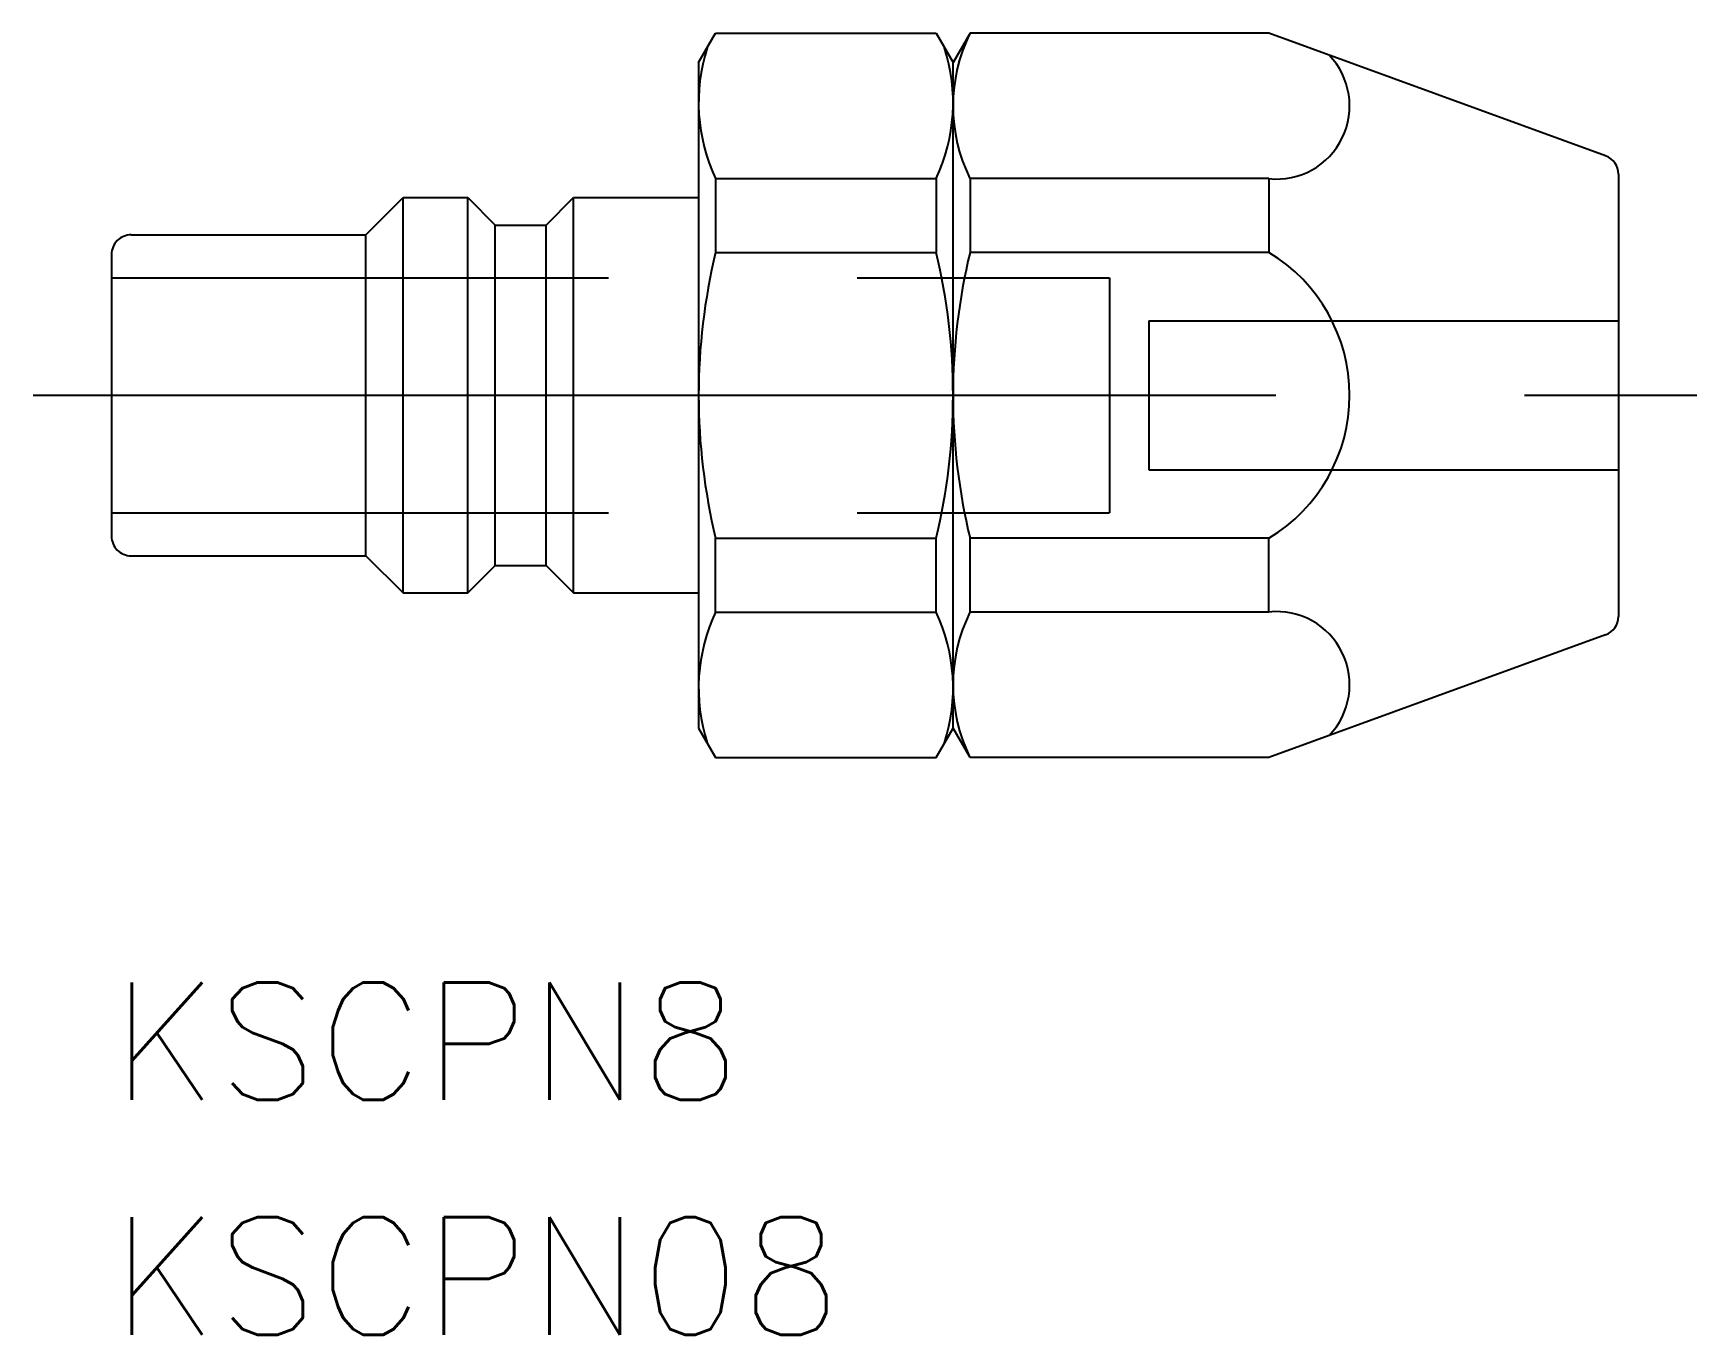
# Model space of a CAD drawing. Extents: x -2 to 40.5, y -24 to 9.3.
import ezdxf

# ---------------------------------------------------------------- set-up
doc = ezdxf.new("R2010")
doc.units = 0
doc.linetypes.add('CENTER', pattern=[50.8, 31.75, -6.35, 6.35, -6.35])
doc.linetypes.add('DASHED', pattern=[19.05, 12.7, -6.35])
doc.layers.get('0').update_dxf_attribs({"linetype": 'CONTINUOUS'})
doc.layers.add('CENTER', color=1, linetype='CONTINUOUS')
doc.styles.get("Standard").update_dxf_attribs({"font": 'txt.shx', "height": 3, "bigfont": 'bigfont.shx'})

msp = doc.modelspace()

# ---------------------------------------------------------------- linework, layer by layer
at = {"color": 7, "linetype": 'CONTINUOUS'}
for p, q in [((15, 8.5), (15.433, 9.25)), ((15.433, 9.25), (21.067, 9.25)), ((21.067, 9.25), (21.5, 8.5)), ((21.933, 9.25), (21.5, 8.5)), ((29.571, 9.25), (21.933, 9.25)), ((38.171, 6.12), (29.571, 9.25)), ((15, 8.5), (15, -8.5)), ((21.5, -8.5), (21.5, 8.5)), ((15.433, 5.537), (21.067, 5.537)), ((15.433, 5.537), (15.433, 3.649)), ((21.067, 5.537), (21.067, 3.649)), ((29.571, 5.537), (21.933, 5.537)), ((21.933, 5.537), (21.933, 3.649)), ((29.571, 5.537), (29.571, 3.649)), ((38.5, 5.65), (38.5, -5.65)), ((6.5, 4.1), (7.45, 5.05)), ((7.45, -5.05), (7.45, 5.05)), ((7.45, 5.05), (9.1, 5.05)), ((9.1, -5.05), (9.1, 5.05)), ((9.1, 5.05), (9.8, 4.35)), ((11.1, 4.35), (11.8, 5.05)), ((11.8, -5.05), (11.8, 5.05)), ((11.8, 5.05), (15, 5.05)), ((9.8, -4.35), (9.8, 4.35)), ((9.8, 4.35), (11.1, 4.35)), ((11.1, -4.35), (11.1, 4.35)), ((0.5, 4.1), (6.5, 4.1)), ((6.5, -4.1), (6.5, 4.1)), ((0, 3.6), (0, -3.6)), ((15.433, 3.649), (21.067, 3.649)), ((29.571, 3.649), (21.933, 3.649)), ((15.433, -3.649), (21.067, -3.649)), ((15.433, -5.537), (15.433, -3.649)), ((21.067, -5.537), (21.067, -3.649)), ((29.571, -3.649), (21.933, -3.649)), ((21.933, -5.537), (21.933, -3.649)), ((29.571, -5.537), (29.571, -3.649)), ((0.5, -4.1), (6.5, -4.1)), ((6.5, -4.1), (7.45, -5.05)), ((9.1, -5.05), (9.8, -4.35)), ((9.8, -4.35), (11.1, -4.35)), ((11.1, -4.35), (11.8, -5.05)), ((7.45, -5.05), (9.1, -5.05)), ((11.8, -5.05), (15, -5.05)), ((15.433, -5.537), (21.067, -5.537)), ((29.571, -5.537), (21.933, -5.537)), ((38.171, -6.12), (29.571, -9.25)), ((15, -8.5), (15.433, -9.25)), ((21.067, -9.25), (21.5, -8.5)), ((21.933, -9.25), (21.5, -8.5)), ((15.433, -9.25), (21.067, -9.25)), ((29.571, -9.25), (21.933, -9.25))]:
    msp.add_line(p, q, dxfattribs=at)
at = {"color": 3, "linetype": 'DASHED'}
for p, q in [((0, 3), (25.5, 3)), ((25.5, 3), (25.5, -3)), ((26.5, 1.9), (38.5, 1.9)), ((26.5, 1.9), (26.5, -1.9)), ((26.5, -1.9), (38.5, -1.9)), ((0, -3), (25.5, -3))]:
    msp.add_line(p, q, dxfattribs=at)
at = {"color": 7, "linetype": 'CONTINUOUS'}
for centre, radius, start, end in [((25.696, 7.393), 4.197, 153.7426, 206.2574), ((19.564, 7.481), 4.565, 162.2191, 205.2028), ((16.936, 7.481), 4.565, 334.7972, 17.7809), ((29.765, 7.393), 1.867, 264.0359, 44.0359), ((38, 5.65), 0.5, 0, 70), ((0.5, 3.6), 0.5, 90, 180.0004), ((30.588, 0), 15.588, 166.4638, 180), ((5.912, 0), 15.588, 0, 13.5362), ((37.088, 0), 15.588, 166.4638, 180), ((27.371, 0), 4.261, 0, 58.9122), ((30.588, 0), 15.588, 180, 193.5362), ((5.912, 0), 15.588, 346.4638, 0), ((37.088, 0), 15.588, 180, 193.5362), ((27.371, 0), 4.261, 301.0878, 0), ((0.5, -3.6), 0.5, 179.9996, 270), ((19.564, -7.481), 4.565, 154.7972, 197.7809), ((16.936, -7.481), 4.565, 342.2191, 25.2028), ((25.696, -7.393), 4.197, 153.7426, 206.2574), ((29.765, -7.393), 1.867, 315.9641, 95.9641), ((38, -5.65), 0.5, 290, 0)]:
    msp.add_arc(centre, radius, start, end, dxfattribs=at)
at = {"layer": 'CENTER', "color": 1, "linetype": 'CENTER'}
msp.add_line((-2, 0), (40.5, 0), dxfattribs=at)

# ---------------------------------------------------------------- texts
at = {"color": 7, "linetype": 'CONTINUOUS'}
for s, p in [('KSCPN8', (0, -18)), ('KSCPN08', (0, -24))]:
    msp.add_text(s, height=3, dxfattribs=at).set_placement(p)

doc.saveas('drawing.dxf')
